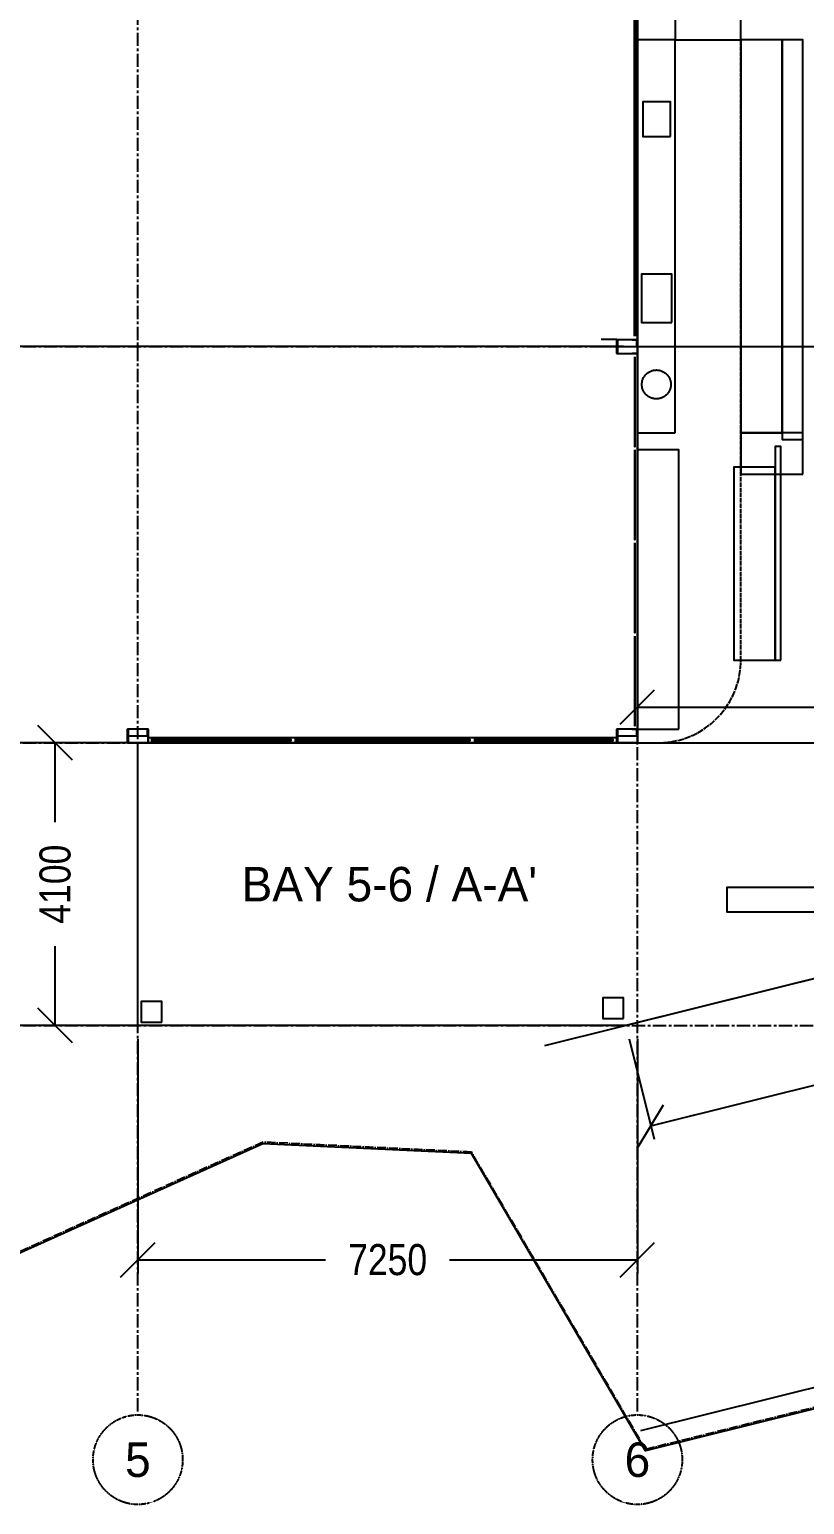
# Model space of a CAD drawing. Header units: millimetres. Extents: x -74219 to 26724, y -11313 to 45223.
# Drawn here: x -8823 to 2425, y -6950 to 14450 of the extents above; entities that cross this region are included whole.
import ezdxf
from ezdxf.enums import TextEntityAlignment as Align

# ---------------------------------------------------------------- set-up
doc = ezdxf.new("R2010")
doc.units = ezdxf.units.MM
for name, pattern in [('CENTER', [5.08, 3.175, -0.635, 0.635, -0.635]), ('DASHDOT', [3.556, 2.54, -0.508, 0, -0.508]), ('DASHED', [1.524, 1.27, -0.254])]:
    doc.linetypes.add(name, pattern=pattern)
for name, color, linetype in [('SMK-ABOVE', 5, 'DASHED'), ('SMK-BLDG', 7, 'CONTINUOUS'), ('SMK-CONTEXT', 8, 'CONTINUOUS'), ('SMK-DIMS', 7, 'CONTINUOUS'), ('SMK-GLAZ', 5, 'CONTINUOUS'), ('SMK-GRID', 8, 'CENTER'), ('SMK-LOT', 1, 'DASHDOT'), ('SMK-R3-BAR', 40, 'Continuous'), ('SMK-R3-PHOTO', 5, 'Continuous'), ('SMK-R3-ROOF', 34, 'Continuous'), ('SMK-R3-SERV', 4, 'Continuous'), ('SMK-R3-STEPS', 8, 'Continuous'), ('SMK-TEXT', 7, 'CONTINUOUS'), ('SMK-ZONE', 3, 'CONTINUOUS')]:
    doc.layers.add(name, color=color, linetype=linetype)
doc.styles.add('OpenSansCondensed-Light', font='OpenSansCondensed-Light.ttf')
doc.dimstyles.new('SMK200', dxfattribs={"dimtxt": 450, "dimasz": 300, "dimexe": 200, "dimexo": 200, "dimgap": 100, "dimtad": 1, "dimdec": 0, "dimtsz": 250, "dimcen": 2.5, "dimazin": 3, "dimtfac": 1, "dimtmove": 0, "dimatfit": 3})

# ---------------------------------------------------------------- blocks, each defined once
blk = doc.blocks.new('_OBLIQUE')
at = {"color": 0, "linetype": 'BYBLOCK'}
blk.add_line((-0.5, -0.5), (0.5, 0.5), dxfattribs=at)
blk = doc.blocks.new('*D1')
for p, q in [((-200, 4100), (-10800, 4100)), ((-10600, 2950), (-10600, 4100)), ((-10600, 0), (-10600, 1150)), ((-200, 0), (-10800, 0))]:
    blk.add_line(p, q)
at = {"layer": 'Defpoints'}
for p in [(0, 4100), (-10600, 0), (0, 0)]:
    blk.add_point(p, dxfattribs=at)
at = {"layer": 'SMK-DIMS', "xscale": 500, "yscale": 500, "rotation": 90}
for p in [(-10600, 4100), (-10600, 0)]:
    blk.add_blockref('_OBLIQUE', p, dxfattribs=at)
at = {"layer": 'SMK-DIMS', "insert": (-10600, 2050), "char_height": 450, "attachment_point": 5, "rotation": 90, "style": 'OpenSansCondensed-Light'}
blk.add_mtext('4100', dxfattribs=at)
blk = doc.blocks.new('*D2')
for p, q in [((-200, 9850), (-10800, 9850)), ((-10600, 7875), (-10600, 9850)), ((-10600, 4100), (-10600, 6075)), ((-200, 4100), (-10800, 4100))]:
    blk.add_line(p, q)
at = {"layer": 'Defpoints'}
for p in [(0, 9850), (-10600, 4100), (0, 4100)]:
    blk.add_point(p, dxfattribs=at)
at = {"layer": 'SMK-DIMS', "xscale": 500, "yscale": 500, "rotation": 90}
for p in [(-10600, 9850), (-10600, 4100)]:
    blk.add_blockref('_OBLIQUE', p, dxfattribs=at)
at = {"layer": 'SMK-DIMS', "insert": (-10600, 6975), "char_height": 450, "attachment_point": 5, "rotation": 90, "style": 'OpenSansCondensed-Light'}
blk.add_mtext('5750', dxfattribs=at)
blk = doc.blocks.new('*D3')
for p, q in [((-200, 15600), (-10800, 15600)), ((-10600, 13625), (-10600, 15600)), ((-10600, 9850), (-10600, 11825)), ((-200, 9850), (-10800, 9850))]:
    blk.add_line(p, q)
at = {"layer": 'Defpoints'}
for p in [(0, 15600), (-10600, 9850), (0, 9850)]:
    blk.add_point(p, dxfattribs=at)
at = {"layer": 'SMK-DIMS', "xscale": 500, "yscale": 500, "rotation": 90}
for p in [(-10600, 15600), (-10600, 9850)]:
    blk.add_blockref('_OBLIQUE', p, dxfattribs=at)
at = {"layer": 'SMK-DIMS', "insert": (-10600, 12725), "char_height": 450, "attachment_point": 5, "rotation": 90, "style": 'OpenSansCondensed-Light'}
blk.add_mtext('5750', dxfattribs=at)
blk = doc.blocks.new('*D9')
for p, q in [((-200, 42340.2), (-12100, 42340.2)), ((-11900, 22295.1), (-11900, 42340.2)), ((-11900, 0), (-11900, 20045.1)), ((-200, 0), (-12100, 0))]:
    blk.add_line(p, q)
at = {"layer": 'Defpoints'}
for p in [(0, 42340.2), (-11900, 0), (0, 0)]:
    blk.add_point(p, dxfattribs=at)
at = {"layer": 'SMK-DIMS', "xscale": 500, "yscale": 500, "rotation": 90}
for p in [(-11900, 42340.2), (-11900, 0)]:
    blk.add_blockref('_OBLIQUE', p, dxfattribs=at)
at = {"layer": 'SMK-DIMS', "insert": (-11900, 21170.1), "char_height": 450, "attachment_point": 5, "rotation": 90, "style": 'OpenSansCondensed-Light'}
blk.add_mtext('42340', dxfattribs=at)
blk = doc.blocks.new('*D12')
for p, q in [((0, 4300), (0, 4820)), ((13389, 4300), (13389, 4820)), ((0, 4620), (5569.5, 4620)), ((7819.5, 4620), (13389, 4620))]:
    blk.add_line(p, q)
at = {"layer": 'Defpoints'}
for p in [(0, 4620), (0, 4100), (13389, 4100)]:
    blk.add_point(p, dxfattribs=at)
at = {"layer": 'SMK-DIMS', "xscale": 500, "yscale": 500}
for p in [(0, 4620), (13389, 4620)]:
    blk.add_blockref('_OBLIQUE', p, dxfattribs=at)
at = {"layer": 'SMK-DIMS', "insert": (6694.5, 4620), "char_height": 450, "attachment_point": 5, "style": 'OpenSansCondensed-Light'}
blk.add_mtext('13389', dxfattribs=at)
blk = doc.blocks.new('*D15')
for p, q in [((13507, 3195), (13869, 1739)), ((8099, 510), (13821, 1934)), ((-119, -194), (243, -1650)), ((195, -1456), (5916, -33))]:
    blk.add_line(p, q)
at = {"layer": 'Defpoints'}
for p in [(13459, 3389), (-168, 0), (195, -1456)]:
    blk.add_point(p, dxfattribs=at)
at = {"layer": 'SMK-DIMS', "xscale": 500, "yscale": 500, "rotation": 13.967659105858573}
for p in [(13821, 1934), (195, -1456)]:
    blk.add_blockref('_OBLIQUE', p, dxfattribs=at)
at = {"layer": 'SMK-DIMS', "insert": (7008, 239), "char_height": 450, "attachment_point": 5, "rotation": 13.9677, "style": 'OpenSansCondensed-Light'}
blk.add_mtext('14041', dxfattribs=at)
blk = doc.blocks.new('*D16')
for p, q in [((-7250, -200), (-7250, -3600)), ((0, -200), (0, -3600)), ((-7250, -3400), (-4525, -3400)), ((-2725, -3400), (0, -3400))]:
    blk.add_line(p, q)
at = {"layer": 'Defpoints'}
for p in [(-7250, 0), (0, 0), (-7250, -3400)]:
    blk.add_point(p, dxfattribs=at)
at = {"layer": 'SMK-DIMS', "xscale": 500, "yscale": 500}
for p in [(-7250, -3400), (0, -3400)]:
    blk.add_blockref('_OBLIQUE', p, dxfattribs=at)
at = {"layer": 'SMK-DIMS', "insert": (-3625, -3400), "char_height": 450, "attachment_point": 5, "style": 'OpenSansCondensed-Light'}
blk.add_mtext('7250', dxfattribs=at)
blk = doc.blocks.new('*D17')
for p, q in [((-7450, 4100), (-8650, 4100)), ((-8450, 2950), (-8450, 4100)), ((-8450, 0), (-8450, 1150)), ((-7450, 0), (-8650, 0))]:
    blk.add_line(p, q)
at = {"layer": 'Defpoints'}
for p in [(-7250, 4100), (-8450, 0), (-7250, 0)]:
    blk.add_point(p, dxfattribs=at)
at = {"layer": 'SMK-DIMS', "xscale": 500, "yscale": 500, "rotation": 90}
for p in [(-8450, 4100), (-8450, 0)]:
    blk.add_blockref('_OBLIQUE', p, dxfattribs=at)
at = {"layer": 'SMK-DIMS', "insert": (-8450, 2050), "char_height": 450, "attachment_point": 5, "rotation": 90, "style": 'OpenSansCondensed-Light'}
blk.add_mtext('4100', dxfattribs=at)

msp = doc.modelspace()

# ---------------------------------------------------------------- linework, layer by layer
at = {"layer": 'SMK-ABOVE', "ltscale": 50}
msp.add_lwpolyline([(-0.4, 4100.3), (301.6, 4100.3), (406.2, 4104.8), (510, 4118.5), (612.2, 4141.2), (712, 4172.7), (808.7, 4212.7), (901.6, 4261.1), (989.9, 4317.3), (1072.9, 4381), (1150.1, 4451.8), (1220.8, 4528.9), (1284.6, 4612), (1340.8, 4700.3), (1389.2, 4793.1), (1429.2, 4889.9), (1460.7, 4989.7), (1483.4, 5091.9), (1497, 5195.7), (1501.6, 5300.3), (1501.6, 30800.3)], dxfattribs=at)
at = {"layer": 'SMK-BLDG'}
for points in [[(-0.4, 32000), (-0.4, 4100)], [(-75.4, 9949.8), (-0.4, 9949.8), (-0.4, 15499.8), (-75.4, 15499.8)], [(-525.4, 9850), (-300.4, 9850), (-300.4, 9950), (-525.4, 9950)], [(-300.4, 9749.8), (-0.4, 9749.8), (-0.4, 9949.8), (-300.4, 9949.8)], [(-75.4, 4300), (-0.4, 4300), (-0.4, 9749.8), (-75.4, 9749.8)], [(-7400.4, 4099.8), (-7100.4, 4099.8), (-7100.4, 4299.8), (-7400.4, 4299.8)], [(-300.4, 4099.8), (-0.4, 4099.8), (-0.4, 4299.8), (-300.4, 4299.8)], [(-7100.4, 4099.8), (-300.4, 4099.8), (-300.4, 4175), (-7100.4, 4175)], [(-0.4, 4100), (-7100.4, 4100)]]:
    msp.add_lwpolyline(points, dxfattribs=at)
at = {"layer": 'SMK-CONTEXT'}
for points in [[(-1343.8, -292.6), (10301.4, 2603.9), (11691.7, -2985.7), (46.5, -5882.3)], [(14058.1, -2706.3), (119, -6173.4), (-2407.7, -1858.8), (-5435.2, -1714.9), (-9136.8, -3381.7), (-21774, -6424.1)]]:
    msp.add_lwpolyline(points, dxfattribs=at)
at = {"layer": 'SMK-GLAZ'}
for points in [[(-42.9, 9999.8), (-42.9, 15450), (-32.9, 15450), (-32.9, 9999.8)], [(-0.4, 12700), (-0.4, 9780)], [(-9.4, 9846.8), (-291.4, 9846.8), (-291.4, 9749.8), (-300.4, 9749.8), (-300.4, 9949.8), (-291.4, 9949.8), (-291.4, 9852.8), (-9.4, 9852.8), (-9.4, 9949.8), (-0.4, 9949.8), (-0.4, 9749.8), (-9.4, 9749.8)], [(-42.9, 9700), (-42.9, 8400), (-32.9, 8400), (-32.9, 9700)], [(-42.9, 8350), (-42.9, 7050), (-32.9, 7050), (-32.9, 8350)], [(-42.9, 7000), (-42.9, 5700), (-32.9, 5700), (-32.9, 7000)], [(-42.9, 5650), (-42.9, 4350), (-32.9, 4350), (-32.9, 5650)], [(-7109.4, 4196.8), (-7391.4, 4196.8), (-7391.4, 4099.8), (-7400.4, 4099.8), (-7400.4, 4299.8), (-7391.4, 4299.8), (-7391.4, 4202.8), (-7109.4, 4202.8), (-7109.4, 4299.8), (-7100.4, 4299.8), (-7100.4, 4099.8), (-7109.4, 4099.8)], [(-9.4, 4196.8), (-291.4, 4196.8), (-291.4, 4099.8), (-300.4, 4099.8), (-300.4, 4299.8), (-291.4, 4299.8), (-291.4, 4202.8), (-9.4, 4202.8), (-9.4, 4299.8), (-0.4, 4299.8), (-0.4, 4099.8), (-9.4, 4099.8)], [(-7060.4, 4132.5), (-5025.4, 4132.5), (-5025.4, 4142.5), (-7060.4, 4142.5)], [(-4975.4, 4132.5), (-2425.4, 4132.5), (-2425.4, 4142.5), (-4975.4, 4142.5)], [(-2375.4, 4132.5), (-350.4, 4132.5), (-350.4, 4142.5), (-2375.4, 4142.5)]]:
    msp.add_lwpolyline(points, dxfattribs=at)
at = {"layer": 'SMK-GRID', "ltscale": 60}
for p, q in [((-7250, -5600), (-7250, 44200)), ((0, -5600), (0, 44200)), ((-14100, 9850), (15500, 9850)), ((-14100, 4100), (15500, 4100)), ((-14100, 0), (15500, 0))]:
    msp.add_line(p, q, dxfattribs=at)
at = {"layer": 'SMK-GRID'}
for centre in [(-7250, -6300), (0, -6300)]:
    msp.add_circle(centre, 650, dxfattribs=at)
at = {"layer": 'SMK-LOT', "ltscale": 50}
msp.add_lwpolyline([(-74219, 45222.9), (9656.2, 41965.1), (14057.3, -2684.6), (118.1, -6151.6), (-2408.5, -1837), (-5432.8, -1692.1), (-9138.8, -3360.4)], dxfattribs=at)
at = {"layer": 'SMK-R3-BAR'}
for points in [[(550, 8600), (550, 14300), (0, 14300), (0, 8600)], [(2100, 8600), (2100, 14300), (1500, 14300), (1500, 8600)], [(2400, 8500), (2400, 14300), (2100, 14300), (2100, 8500)], [(480, 12900), (480, 13400), (80, 13400), (80, 12900)], [(500, 10200), (500, 10900), (60, 10900), (60, 10200)], [(485, 9300), (484.7, 9289.7), (484, 9279.4), (482.7, 9269.2), (481, 9259), (478.7, 9249), (476, 9239), (472.7, 9229.3), (469, 9219.6), (464.8, 9210.2), (460.2, 9201), (455.1, 9192), (449.6, 9183.3), (443.7, 9174.9), (437.3, 9166.8), (430.6, 9159), (423.5, 9151.5), (416, 9144.4), (408.2, 9137.7), (400.1, 9131.3), (391.7, 9125.4), (383, 9119.9), (374, 9114.8), (364.8, 9110.2), (355.4, 9106), (345.7, 9102.3), (336, 9099), (326, 9096.3), (316, 9094), (305.8, 9092.3), (295.6, 9091), (285.3, 9090.3), (275, 9090), (264.7, 9090.3), (254.4, 9091), (244.2, 9092.3), (234, 9094), (224, 9096.3), (214, 9099), (204.3, 9102.3), (194.6, 9106), (185.2, 9110.2), (176, 9114.8), (167, 9119.9), (158.3, 9125.4), (149.9, 9131.3), (141.8, 9137.7), (134, 9144.4), (126.5, 9151.5), (119.4, 9159), (112.7, 9166.8), (106.3, 9174.9), (100.4, 9183.3), (94.9, 9192), (89.8, 9201), (85.2, 9210.2), (81, 9219.6), (77.3, 9229.3), (74, 9239), (71.3, 9249), (69, 9259), (67.3, 9269.2), (66, 9279.4), (65.3, 9289.7), (65, 9300), (65.3, 9310.3), (66, 9320.6), (67.3, 9330.8), (69, 9341), (71.3, 9351), (74, 9361), (77.3, 9370.7), (81, 9380.4), (85.2, 9389.8), (89.8, 9399), (94.9, 9408), (100.4, 9416.7), (106.3, 9425.1), (112.7, 9433.2), (119.4, 9441), (126.5, 9448.5), (134, 9455.6), (141.8, 9462.3), (149.9, 9468.7), (158.3, 9474.6), (167, 9480.1), (176, 9485.2), (185.2, 9489.8), (194.6, 9494), (204.3, 9497.7), (214, 9501), (224, 9503.7), (234, 9506), (244.2, 9507.7), (254.4, 9509), (264.7, 9509.7), (275, 9510), (285.3, 9509.7), (295.6, 9509), (305.8, 9507.7), (316, 9506), (326, 9503.7), (336, 9501), (345.7, 9497.7), (355.4, 9494), (364.8, 9489.8), (374, 9485.2), (383, 9480.1), (391.7, 9474.6), (400.1, 9468.7), (408.2, 9462.3), (416, 9455.6), (423.5, 9448.5), (430.6, 9441), (437.3, 9433.2), (443.7, 9425.1), (449.6, 9416.7), (455.1, 9408), (460.2, 9399), (464.8, 9389.8), (469, 9380.4), (472.7, 9370.7), (476, 9361), (478.7, 9351), (481, 9341), (482.7, 9330.8), (484, 9320.6), (484.7, 9310.3)], [(2400, 8000), (2400, 8600), (1500, 8600), (1500, 8000)]]:
    msp.add_lwpolyline(points, close=True, dxfattribs=at)
at = {"layer": 'SMK-R3-PHOTO'}
msp.add_lwpolyline([(5300, 1650), (5300, 2000), (1300, 2000), (1300, 1650)], close=True, dxfattribs=at)
at = {"layer": 'SMK-R3-ROOF'}
for p, q in [((0, 9850), (12071.8, 9850)), ((0, 4100), (12638.5, 4100))]:
    msp.add_line(p, q, dxfattribs=at)
for points in [[(-6900, 50), (-6900, 350), (-7200, 350), (-7200, 50)], [(-200, 100), (-200, 400), (-500, 400), (-500, 100)]]:
    msp.add_lwpolyline(points, close=True, dxfattribs=at)
at = {"layer": 'SMK-R3-SERV'}
for points in [[(600, 4300), (600, 8350), (0, 8350), (0, 4300)], [(2080, 5300), (2080, 8400), (2000, 8400), (2000, 5300)], [(2000, 5300), (2000, 8100), (1400, 8100), (1400, 5300)]]:
    msp.add_lwpolyline(points, close=True, dxfattribs=at)
at = {"layer": 'SMK-R3-STEPS'}
msp.add_lwpolyline([(1500, 14300), (1500, 15300), (550, 15300), (550, 14300)], close=True, dxfattribs=at)
at = {"layer": 'SMK-ZONE'}
msp.add_lwpolyline([(0, 42340.2), (9656.2, 41965.1), (13458.6, 3389.2), (-167.5, 0), (-7250, 0), (-7250, 4100), (0, 4100)], close=True, dxfattribs=at)

# ---------------------------------------------------------------- texts
at = {"layer": 'SMK-GRID'}
for s, p in [('5', (-7250, -6300)), ('6', (0, -6300))]:
    msp.add_text(s, height=500, dxfattribs=at).set_placement(p, align=Align.MIDDLE_CENTER)
at = {"layer": 'SMK-TEXT'}
msp.add_text("BAY 5-6 / A-A'", height=500, dxfattribs=at).set_placement((-3600, 2050), align=Align.MIDDLE_CENTER)

# ---------------------------------------------------------------- dimensions: what is measured, and where the dimension line sits
at = {"layer": 'SMK-DIMS'}
for base, p1, p2, angle, picture, middle in [((-11900, 0), (0, 0), (0, 42340.2), 90, '*D9', (-11900, 21170.1)), ((-10600, 9850), (0, 9850), (0, 15600), 90, '*D3', (-10600, 12725)), ((-10600, 4100), (0, 4100), (0, 9850), 90, '*D2', (-10600, 6975)), ((-10600, 0), (0, 0), (0, 4100), 90, '*D1', (-10600, 2050)), ((-8450, 0), (-7250, 0), (-7250, 4100), 90, '*D17', (-8450, 2050)), ((194.6, -1455.6), (-167.5, 0), (13458.6, 3389.2), 13.96766, '*D15', (7007.6, 239))]:
    dim = msp.add_linear_dim(base=base, p1=p1, p2=p2, angle=angle, dimstyle='SMK200', dxfattribs=at)
    dim.commit()
    dim.dimension.update_dxf_attribs({"geometry": picture, "text_midpoint": middle})
for base, p1, p2, picture, middle in [((0, 4620), (0, 4100), (13389, 4100), '*D12', (6694.5, 4620)), ((-7250, -3400), (-7250, 0), (0, 0), '*D16', (-3625, -3400))]:
    dim = msp.add_linear_dim(base=base, p1=p1, p2=p2, dimstyle='SMK200', dxfattribs=at)
    dim.commit()
    dim.dimension.update_dxf_attribs({"geometry": picture, "text_midpoint": middle})

doc.saveas('drawing.dxf')
